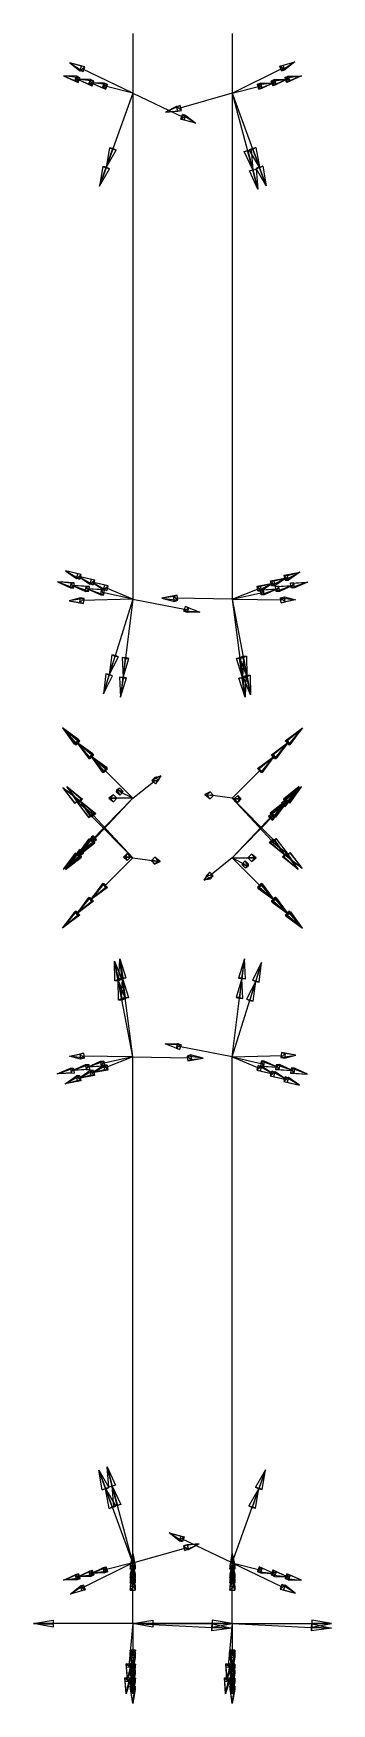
# Model space of a CAD drawing. Header units: millimetres. Extents: x -4365 to 13, y -88 to 88.
# Drawn here: x -3650 to -3620, y -88 to 79.9 of the extents above; entities that cross this region are included whole.
import ezdxf

# ---------------------------------------------------------------- set-up
doc = ezdxf.new("R2010")
doc.units = ezdxf.units.MM
for name, color, linetype in [('AutoDetect_10_24', 1, 'Continuous'), ('AutoDetect_11_26', 1, 'Continuous'), ('AutoDetect_12_34', 1, 'Continuous'), ('AutoDetect_13_27', 1, 'Continuous'), ('AutoDetect_14_33', 1, 'Continuous'), ('AutoDetect_25_21', 1, 'Continuous'), ('AutoDetect_26_20', 1, 'Continuous'), ('AutoDetect_27_36', 1, 'Continuous'), ('AutoDetect_28_37', 1, 'Continuous'), ('AutoDetect_29_29', 1, 'Continuous'), ('AutoDetect_30_30', 1, 'Continuous'), ('AutoDetect_9_23', 1, 'Continuous'), ('Rippe_ID_GUID_FC942D2B_D95B_420f_88DC_CD9C9856C09B', 1, 'Continuous')]:
    doc.layers.add(name, color=color, linetype=linetype)

# ---------------------------------------------------------------- blocks, each defined once
blk = doc.blocks.new('Kontrollpunkt')
at = {"color": 0}
for q in [(0, 6), (8, 0), (0, 0, 4)]:
    blk.add_line((0, 0), q, dxfattribs=at)
for points in [[(0.25, 8, -0.25), (-0.25, 8, -0.25), (-0.25, 8, 0.25), (0, 10, 0), (-0.25, 8, -0.25), (0.25, 8, 0.25), (0, 10, 0), (0.25, 8, -0.25), (0.25, 8, 0.25), (-0.25, 8, 0.25)], [(0.25, 6, -0.25), (-0.25, 6, -0.25), (-0.25, 6, 0.25), (0, 8, 0), (-0.25, 6, -0.25), (0.25, 6, 0.25), (0, 8, 0), (0.25, 6, -0.25), (0.25, 6, 0.25), (-0.25, 6, 0.25)], [(0.25, 0.25, 4), (-0.25, 0.25, 4), (-0.25, -0.25, 4), (0, 0, 6), (-0.25, 0.25, 4), (0.25, -0.25, 4), (0, 0, 6), (0.25, 0.25, 4), (0.25, -0.25, 4), (-0.25, -0.25, 4)], [(0.25, 0.25, 6), (-0.25, 0.25, 6), (-0.25, -0.25, 6), (0, 0, 8), (-0.25, 0.25, 6), (0.25, -0.25, 6), (0, 0, 8), (0.25, 0.25, 6), (0.25, -0.25, 6), (-0.25, -0.25, 6)], [(0.25, 0.25, 8), (-0.25, 0.25, 8), (-0.25, -0.25, 8), (0, 0, 10), (-0.25, 0.25, 8), (0.25, -0.25, 8), (0, 0, 10), (0.25, 0.25, 8), (0.25, -0.25, 8), (-0.25, -0.25, 8)], [(8, 0.25, -0.25), (8, 0.25, 0.25), (8, -0.25, 0.25), (10, 0, 0), (8, 0.25, 0.25), (8, -0.25, -0.25), (10, 0, 0), (8, 0.25, -0.25), (8, -0.25, -0.25), (8, -0.25, 0.25)]]:
    blk.add_polyline3d(points, dxfattribs=at)

msp = doc.modelspace()

# ---------------------------------------------------------------- linework, layer by layer
at = {"layer": 'AutoDetect_10_24', "color": 1}
msp.add_line((-3640, -3, -328), (-3640, -3, -420), dxfattribs=at)
at = {"layer": 'AutoDetect_11_26', "color": 1}
msp.add_line((-3630, -79.9, -308), (-3630, -23, -308), dxfattribs=at)
at = {"layer": 'AutoDetect_12_34', "color": 1}
msp.add_line((-3640, -79.9, -440), (-3640, -23, -440), dxfattribs=at)
at = {"layer": 'AutoDetect_13_27', "color": 1}
msp.add_line((-3640, -79.9, -308), (-3640, -23, -308), dxfattribs=at)
at = {"layer": 'AutoDetect_14_33', "color": 1}
msp.add_line((-3630, -79.9, -440), (-3630, -23, -440), dxfattribs=at)
at = {"layer": 'AutoDetect_25_21', "color": 1}
msp.add_line((-3640, 3, -328), (-3640, 3, -420), dxfattribs=at)
at = {"layer": 'AutoDetect_26_20', "color": 1}
msp.add_line((-3630, 3, -328), (-3630, 3, -420), dxfattribs=at)
at = {"layer": 'AutoDetect_27_36', "color": 1}
msp.add_line((-3630, 79.9, -440), (-3630, 23, -440), dxfattribs=at)
at = {"layer": 'AutoDetect_28_37', "color": 1}
msp.add_line((-3640, 79.9, -440), (-3640, 23, -440), dxfattribs=at)
at = {"layer": 'AutoDetect_29_29', "color": 1}
msp.add_line((-3630, 79.9, -308), (-3630, 23, -308), dxfattribs=at)
at = {"layer": 'AutoDetect_30_30', "color": 1}
msp.add_line((-3640, 79.9, -308), (-3640, 23, -308), dxfattribs=at)
at = {"layer": 'AutoDetect_9_23', "color": 1}
msp.add_line((-3630, -3, -328), (-3630, -3, -420), dxfattribs=at)

# ---------------------------------------------------------------- block references
at = {"layer": 'AutoDetect_10_24', "color": 1, "extrusion": (-0.70643, -0.70643, -0.043732), "rotation": 93.26193580722175}
msp.add_blockref('Kontrollpunkt', (-2571.75, -215.03, 2587.87), dxfattribs=at)
at = {"layer": 'AutoDetect_10_24', "color": 1, "extrusion": (-0.696364, -0.696364, 0.173648), "rotation": 77.24859307823723}
for p in [(-2571.75, -809.73, 2472.95), (-2571.75, -860.94, 2463.92)]:
    msp.add_blockref('Kontrollpunkt', p, dxfattribs=at)
at = {"layer": 'AutoDetect_11_26', "color": 1, "extrusion": (0.677688, -0.285444, -0.677688), "rotation": 261.8156261192854}
msp.add_blockref('Kontrollpunkt', (-1430.27, -2487.54, -2244.71), dxfattribs=at)
at = {"layer": 'AutoDetect_11_26', "color": 1, "extrusion": (0.696364, -0.173648, -0.696364), "rotation": 278.1385729810916}
msp.add_blockref('Kontrollpunkt', (-950, -2661.29, -2300.49), dxfattribs=at)
at = {"layer": 'AutoDetect_12_34', "color": 1, "extrusion": (-0.680645, -0.271009, 0.680645), "rotation": 74.10893041960132}
msp.add_blockref('Kontrollpunkt', (-1325.14, -2629.94, 2184.3), dxfattribs=at)
at = {"layer": 'AutoDetect_12_34', "color": 1, "extrusion": (-0.696364, -0.173648, 0.696364), "rotation": 91.41777319695939}
msp.add_blockref('Kontrollpunkt', (-809.01, -2787.69, 2241.2), dxfattribs=at)
at = {"layer": 'AutoDetect_13_27', "color": 1, "extrusion": (-0.75938, -0.173648, -0.627047), "rotation": 98.54360780267672}
msp.add_blockref('Kontrollpunkt', (-789, 1988.31, 2961.27), dxfattribs=at)
at = {"layer": 'AutoDetect_13_27', "color": 1, "extrusion": (-0.696364, -0.173648, -0.696364), "rotation": 81.2348063681018}
msp.add_blockref('Kontrollpunkt', (-809.01, 2250.85, 2762.08), dxfattribs=at)
at = {"layer": 'AutoDetect_14_33', "color": 1, "extrusion": (0.759264, -0.173648, 0.627188), "rotation": 279.173270594809}
msp.add_blockref('Kontrollpunkt', (-831.73, 1873.47, -3028.1), dxfattribs=at)
at = {"layer": 'AutoDetect_14_33', "color": 1, "extrusion": (0.696364, -0.173648, 0.696364), "rotation": 261.8614270189084}
msp.add_blockref('Kontrollpunkt', (-950, 2124.46, -2821.37), dxfattribs=at)
at = {"layer": 'AutoDetect_25_21', "color": 1, "extrusion": (-0.696364, 0.696364, 0.173648)}
for p, rotation in [((2571.75, -860.94, 2463.92), 279.8510761165839), ((2571.75, -809.73, 2472.95), 273.3030353310031)]:
    msp.add_blockref('Kontrollpunkt', p, dxfattribs=dict(at, rotation=rotation))
at = {"layer": 'AutoDetect_25_21', "color": 1, "extrusion": (-0.706427, 0.706427, -0.043848), "rotation": 249.0573660520205}
msp.add_blockref('Kontrollpunkt', (2571.75, -214.73, 2587.89), dxfattribs=at)
at = {"layer": 'AutoDetect_26_20', "color": 1, "extrusion": (0.696364, 0.696364, 0.173648), "rotation": 77.24859307823726}
for p in [(2568.92, 82.94, -2589.62), (2568.92, 31.73, -2598.65)]:
    msp.add_blockref('Kontrollpunkt', p, dxfattribs=at)
at = {"layer": 'AutoDetect_26_20', "color": 1, "extrusion": (0.706443, 0.706443, -0.04333), "rotation": 93.23202358588648}
msp.add_blockref('Kontrollpunkt', (2568.92, -438.82, -2548.06), dxfattribs=at)
at = {"layer": 'AutoDetect_27_36', "color": 1, "extrusion": (0.696364, 0.173648, 0.696364), "rotation": 91.41777319695942}
msp.add_blockref('Kontrollpunkt', (950, 2124.46, -2821.37), dxfattribs=at)
at = {"layer": 'AutoDetect_27_36', "color": 1, "extrusion": (0.680645, 0.271009, 0.680645), "rotation": 74.1089307971189}
msp.add_blockref('Kontrollpunkt', (1364.18, 1967.33, -2763.99), dxfattribs=at)
at = {"layer": 'AutoDetect_28_37', "color": 1, "extrusion": (-0.696364, 0.173648, 0.696364), "rotation": 261.8614270189084}
msp.add_blockref('Kontrollpunkt', (809.01, -2787.69, 2241.2), dxfattribs=at)
at = {"layer": 'AutoDetect_28_37', "color": 1, "extrusion": (-0.759264, 0.173648, 0.627188), "rotation": 279.1732705947705}
msp.add_blockref('Kontrollpunkt', (789.11, -2571.42, 2491.75), dxfattribs=at)
at = {"layer": 'AutoDetect_29_29', "color": 1, "extrusion": (0.696364, 0.173648, -0.696364), "rotation": 81.2348063681018}
msp.add_blockref('Kontrollpunkt', (950, -2661.29, -2300.49), dxfattribs=at)
at = {"layer": 'AutoDetect_29_29', "color": 1, "extrusion": (0.75938, 0.173648, -0.627047), "rotation": 98.54360780260032}
msp.add_blockref('Kontrollpunkt', (831.61, -2455.62, -2559.43), dxfattribs=at)
at = {"layer": 'AutoDetect_30_30', "color": 1, "extrusion": (-0.696364, 0.173648, -0.696364), "rotation": 278.1385729810916}
msp.add_blockref('Kontrollpunkt', (809.01, 2250.85, 2762.08), dxfattribs=at)
at = {"layer": 'AutoDetect_30_30', "color": 1, "extrusion": (-0.677688, 0.285444, -0.677688), "rotation": 261.815626014927}
msp.add_blockref('Kontrollpunkt', (1391.76, 2052.92, 2682.08), dxfattribs=at)
at = {"layer": 'AutoDetect_9_23', "color": 1, "extrusion": (0.706438, -0.706438, -0.043495), "rotation": 249.0925726848146}
msp.add_blockref('Kontrollpunkt', (-2568.92, -439.24, -2547.98), dxfattribs=at)
at = {"layer": 'AutoDetect_9_23', "color": 1, "extrusion": (0.696364, -0.696364, 0.173648)}
for p, rotation in [((-2568.92, 31.73, -2598.65), 279.8510761165839), ((-2568.92, 82.94, -2589.62), 273.3030353310031)]:
    msp.add_blockref('Kontrollpunkt', p, dxfattribs=dict(at, rotation=rotation))
at = {"layer": 'Rippe_ID_GUID_FC942D2B_D95B_420f_88DC_CD9C9856C09B', "color": 2, "extrusion": (0, -0.707107, 0.707107)}
for p in [(-3640, -273.58, -160.44), (-3640, -273.58, -160.44), (-3630, -273.58, -160.44), (-3630, -273.58, -160.44)]:
    msp.add_blockref('Kontrollpunkt', p, dxfattribs=at)
at = {"layer": 'Rippe_ID_GUID_FC942D2B_D95B_420f_88DC_CD9C9856C09B', "color": 2, "extrusion": (0, -0.803998, -0.594632), "rotation": 179.9999991462264}
for p in [(-3640, -307.07, 326.61), (-3640, -307.07, 326.61), (-3630, -307.07, 326.61), (-3630, -307.07, 326.61)]:
    msp.add_blockref('Kontrollpunkt', p, dxfattribs=at)
at = {"layer": 'Rippe_ID_GUID_FC942D2B_D95B_420f_88DC_CD9C9856C09B', "color": 2, "extrusion": (0, -0.707107, -0.707107), "rotation": 3.861907651194025}
for p in [(-3640, -255.34, 368.47), (-3640, -255.34, 368.47), (-3630, -255.34, 368.47), (-3630, -255.34, 368.47)]:
    msp.add_blockref('Kontrollpunkt', p, dxfattribs=at)

doc.saveas('drawing.dxf')
